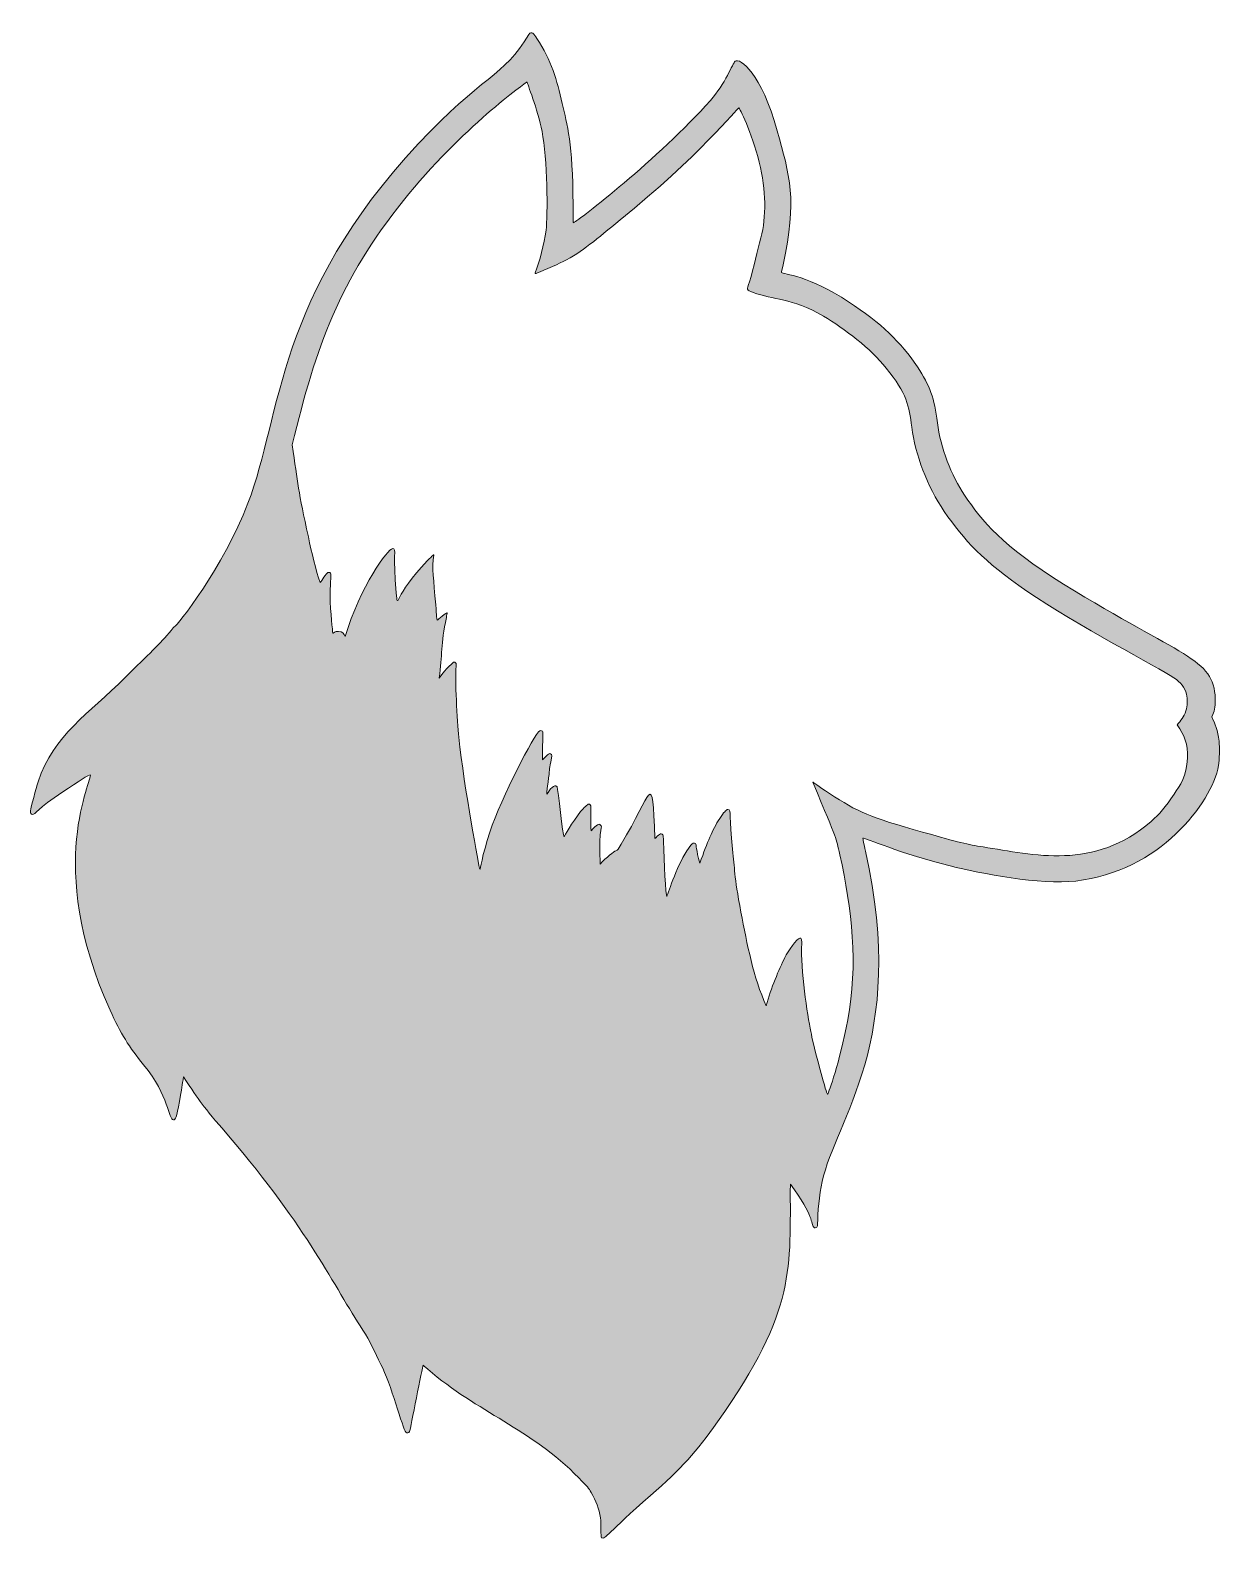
# Model space of a CAD drawing. Header units: inches. Extents: x -84 to 32, y 25 to 36.
# Drawn here: x -19.9 to -10.96, y 24.66 to 36.01 of the extents above; entities that cross this region are included whole.
import ezdxf

# ---------------------------------------------------------------- set-up
doc = ezdxf.new("R2010")
doc.units = ezdxf.units.IN
doc.header["$MEASUREMENT"] = 0
doc.layers.add('Wolf', color=7, linetype='Continuous', lineweight=0)

msp = doc.modelspace()

# ---------------------------------------------------------------- hatches: boundary and pattern name
at = {"layer": 'Wolf', "true_color": 0xc2c2c4, "transparency": 33554687}
h = msp.add_hatch(color=9, dxfattribs=at)
h.dxf.hatch_style = 2
edge = h.paths.add_edge_path()
edge.add_spline(control_points=[(-11.2, 30.539), (-11.206, 30.406), (-11.258, 30.333), (-11.301, 30.268), (-11.366, 30.17), (-11.409, 30.12), (-11.473, 30.064), (-11.906, 29.692), (-12.356, 29.814), (-12.737, 29.872), (-12.854, 29.89), (-12.913, 29.905), (-13.191, 29.984), (-13.59, 30.097), (-13.677, 30.133), (-13.892, 30.275), (-13.977, 30.332), (-14.018, 30.363), (-14.015, 30.358), (-13.822, 29.892), (-13.845, 29.954), (-13.813, 29.813), (-13.723, 29.409), (-13.674, 28.984), (-13.754, 28.573), (-13.817, 28.241), (-13.895, 28.033), (-13.904, 28.014), (-13.907, 28.008), (-13.912, 28.023), (-13.938, 28.115), (-14.007, 28.356), (-14.015, 28.41), (-14.027, 28.464), (-14.049, 28.556), (-14.104, 28.901), (-14.1, 29.104), (-14.099, 29.189), (-14.099, 29.187), (-14.114, 29.187), (-14.135, 29.187), (-14.203, 29.086), (-14.226, 29.041), (-14.271, 28.954), (-14.33, 28.808), (-14.367, 28.679), (-14.462, 28.888), (-14.51, 29.141), (-14.556, 29.382), (-14.61, 29.667), (-14.602, 29.705), (-14.619, 29.855), (-14.648, 30.097), (-14.625, 30.154), (-14.655, 30.154), (-14.666, 30.154), (-14.686, 30.132), (-14.716, 30.086), (-14.774, 29.997), (-14.805, 29.915), (-14.865, 29.75), (-14.895, 29.855), (-14.889, 29.887), (-14.899, 29.897), (-14.913, 29.91), (-14.928, 29.898), (-14.964, 29.842), (-15.042, 29.723), (-15.112, 29.499), (-15.113, 29.499), (-15.12, 29.506), (-15.136, 29.765), (-15.138, 29.912), (-15.139, 29.946), (-15.14, 29.957), (-15.144, 29.963), (-15.158, 29.984), (-15.177, 29.96), (-15.203, 29.935), (-15.223, 30.48), (-15.225, 30.276), (-15.456, 29.893), (-15.48, 29.853), (-15.482, 29.85), (-15.497, 29.844), (-15.509, 29.838), (-15.568, 29.795), (-15.615, 29.744), (-15.627, 30.044), (-15.59, 30.015), (-15.612, 30.037), (-15.627, 30.052), (-15.636, 30.04), (-15.681, 29.994), (-15.69, 30.045), (-15.677, 30.181), (-15.689, 30.19), (-15.692, 30.193), (-15.698, 30.195), (-15.701, 30.195), (-15.708, 30.195), (-15.738, 30.166), (-15.761, 30.138), (-15.827, 30.058), (-15.882, 29.949), (-15.886, 29.949), (-15.895, 29.949), (-15.931, 30.312), (-15.938, 30.323), (-15.959, 30.354), (-15.993, 30.3), (-16.015, 30.269), (-16.015, 30.291), (-16.01, 30.323), (-16.006, 30.358), (-15.991, 30.462), (-16, 30.445), (-15.985, 30.511), (-15.974, 30.56), (-15.974, 30.566), (-15.987, 30.572), (-16.001, 30.58), (-16.015, 30.561), (-16.047, 30.527), (-16.047, 30.535), (-16.046, 30.729), (-16.046, 30.737), (-16.047, 30.745), (-16.06, 30.75), (-16.068, 30.746), (-16.111, 30.722), (-16.356, 30.243), (-16.443, 29.984), (-16.503, 29.804), (-16.515, 29.697), (-16.519, 29.704), (-16.522, 29.71), (-16.637, 30.315), (-16.676, 30.697), (-16.688, 30.818), (-16.707, 31.141), (-16.697, 31.228), (-16.695, 31.247), (-16.695, 31.25), (-16.701, 31.255), (-16.705, 31.259), (-16.71, 31.262), (-16.713, 31.262), (-16.716, 31.262), (-16.769, 31.22), (-16.824, 31.141), (-16.799, 31.319), (-16.814, 31.39), (-16.77, 31.598), (-16.767, 31.614), (-16.764, 31.628), (-16.764, 31.63), (-16.764, 31.645), (-16.836, 31.574), (-16.839, 31.578), (-16.842, 31.58), (-16.844, 31.605), (-16.85, 31.693), (-16.865, 31.886), (-16.881, 31.967), (-16.863, 32.066), (-16.862, 32.074), (-16.87, 32.067), (-16.914, 32.022), (-17.165, 31.765), (-17.133, 31.641), (-17.147, 31.783), (-17.175, 32.069), (-17.142, 32.115), (-17.173, 32.115), (-17.209, 32.115), (-17.419, 31.831), (-17.53, 31.453), (-17.541, 31.477), (-17.548, 31.493), (-17.581, 31.493), (-17.597, 31.493), (-17.602, 31.492), (-17.612, 31.484), (-17.618, 31.479), (-17.624, 31.477), (-17.624, 31.478), (-17.624, 31.501), (-17.643, 31.624), (-17.643, 31.768), (-17.643, 31.886), (-17.635, 31.916), (-17.638, 31.926), (-17.64, 31.934), (-17.652, 31.938), (-17.66, 31.935), (-17.671, 31.929), (-17.709, 31.874), (-17.719, 31.859), (-17.752, 31.953), (-17.782, 32.087), (-17.807, 32.203), (-17.883, 32.546), (-17.887, 32.604), (-17.928, 32.896), (-17.747, 33.643), (-17.575, 34.13), (-17.093, 34.731), (-16.655, 35.277), (-16.167, 35.624), (-16.165, 35.621), (-16.162, 35.618), (-16.085, 35.417), (-16.051, 35.25), (-16.012, 35.055), (-16.006, 34.614), (-16.021, 34.509), (-16.036, 34.399), (-16.067, 34.276), (-16.102, 34.188), (-16.104, 34.183), (-16.103, 34.182), (-16.095, 34.184), (-16.083, 34.186), (-15.938, 34.25), (-15.893, 34.272), (-15.749, 34.344), (-15.641, 34.443), (-15.464, 34.586), (-14.877, 35.061), (-14.581, 35.426), (-14.573, 35.429), (-14.567, 35.431), (-14.476, 35.249), (-14.419, 35.019), (-14.366, 34.807), (-14.366, 34.608), (-14.406, 34.452), (-14.432, 34.354), (-14.458, 34.229), (-14.493, 34.12), (-14.514, 34.057), (-14.517, 34.06), (-14.465, 34.04), (-14.31, 33.981), (-14.183, 34.006), (-13.937, 33.862), (-13.777, 33.767), (-13.582, 33.619), (-13.464, 33.471), (-13.309, 33.278), (-13.293, 33.19), (-13.272, 33.027), (-13.246, 32.824), (-13.156, 32.58), (-13.029, 32.395), (-12.878, 32.177), (-12.737, 32.022), (-12.408, 31.796), (-12.035, 31.541), (-11.418, 31.22), (-11.302, 31.143), (-11.252, 31.11), (-11.222, 31.071), (-11.208, 31.021), (-11.198, 30.985), (-11.2, 30.931), (-11.213, 30.895), (-11.228, 30.849), (-11.252, 30.821), (-11.277, 30.79), (-11.225, 30.711), (-11.195, 30.646), (-11.2, 30.539)], knot_values=[0, 0, 0, 0, 1, 1, 1, 2, 2, 2, 3, 3, 3, 4, 4, 4, 5, 5, 5, 6, 6, 6, 7, 7, 7, 8, 8, 8, 9, 9, 9, 10, 10, 10, 11, 11, 11, 12, 12, 12, 13, 13, 13, 14, 14, 14, 15, 15, 15, 16, 16, 16, 17, 17, 17, 18, 18, 18, 19, 19, 19, 20, 20, 20, 21, 21, 21, 22, 22, 22, 23, 23, 23, 24, 24, 24, 25, 25, 25, 26, 26, 26, 27, 27, 27, 28, 28, 28, 29, 29, 29, 30, 30, 30, 31, 31, 31, 32, 32, 32, 33, 33, 33, 34, 34, 34, 35, 35, 35, 36, 36, 36, 37, 37, 37, 38, 38, 38, 39, 39, 39, 40, 40, 40, 41, 41, 41, 42, 42, 42, 43, 43, 43, 44, 44, 44, 45, 45, 45, 46, 46, 46, 47, 47, 47, 48, 48, 48, 49, 49, 49, 50, 50, 50, 51, 51, 51, 52, 52, 52, 53, 53, 53, 54, 54, 54, 55, 55, 55, 56, 56, 56, 57, 57, 57, 58, 58, 58, 59, 59, 59, 60, 60, 60, 61, 61, 61, 62, 62, 62, 63, 63, 63, 64, 64, 64, 65, 65, 65, 66, 66, 66, 67, 67, 67, 68, 68, 68, 69, 69, 69, 70, 70, 70, 71, 71, 71, 72, 72, 72, 73, 73, 73, 74, 74, 74, 75, 75, 75, 76, 76, 76, 77, 77, 77, 78, 78, 78, 79, 79, 79, 80, 80, 80, 81, 81, 81, 82, 82, 82, 83, 83, 83, 84, 84, 84, 85, 85, 85, 86, 86, 86, 87, 87, 87, 88, 88, 88, 89, 89, 89, 90, 90, 90, 91, 91, 91, 91], degree=3, periodic=0)
edge = h.paths.add_edge_path()
edge.add_spline(control_points=[(-10.963, 30.667), (-10.972, 30.75), (-10.993, 30.798), (-11.018, 30.851), (-10.998, 30.896), (-10.99, 30.91), (-10.992, 30.987), (-11.001, 31.296), (-11.242, 31.296), (-12.131, 31.848), (-12.599, 32.139), (-12.743, 32.32), (-12.875, 32.516), (-12.976, 32.664), (-13.056, 32.872), (-13.08, 33.061), (-13.103, 33.247), (-13.136, 33.339), (-13.23, 33.481), (-13.354, 33.667), (-13.502, 33.808), (-13.748, 33.971), (-14.041, 34.167), (-14.238, 34.178), (-14.252, 34.191), (-14.252, 34.191), (-14.247, 34.217), (-14.24, 34.248), (-14.131, 34.736), (-14.191, 34.924), (-14.283, 35.255), (-14.402, 35.686), (-14.565, 35.808), (-14.6, 35.779), (-14.617, 35.765), (-14.677, 35.606), (-14.785, 35.484), (-15.176, 35.046), (-15.778, 34.579), (-15.814, 34.565), (-15.818, 34.564), (-15.818, 34.581), (-15.818, 34.701), (-15.819, 35.167), (-15.863, 35.299), (-15.899, 35.461), (-15.938, 35.637), (-15.982, 35.785), (-16.089, 35.95), (-16.11, 35.983), (-16.13, 36.012), (-16.15, 35.979), (-16.337, 35.664), (-16.504, 35.669), (-16.98, 35.159), (-18.05, 34.01), (-18.004, 33.133), (-18.261, 32.456), (-18.444, 31.974), (-18.798, 31.527), (-18.815, 31.526), (-18.817, 31.526), (-18.827, 31.514), (-18.839, 31.5), (-18.92, 31.398), (-19.008, 31.322), (-19.183, 31.146), (-19.46, 30.868), (-19.72, 30.718), (-19.838, 30.362), (-19.855, 30.312), (-19.891, 30.173), (-19.895, 30.144), (-19.898, 30.125), (-19.893, 30.116), (-19.881, 30.116), (-19.861, 30.116), (-19.845, 30.157), (-19.652, 30.287), (-19.537, 30.364), (-19.451, 30.418), (-19.447, 30.414), (-19.42, 30.387), (-19.796, 29.745), (-19.297, 28.645), (-19.218, 28.47), (-19.155, 28.367), (-19.045, 28.234), (-18.853, 28), (-18.859, 27.821), (-18.821, 27.821), (-18.805, 27.821), (-18.8, 27.838), (-18.776, 27.958), (-18.757, 28.055), (-18.755, 28.081), (-18.746, 28.144), (-18.615, 27.947), (-18.615, 27.942), (-18.407, 27.7), (-17.807, 26.999), (-17.614, 26.566), (-17.397, 26.241), (-17.343, 26.159), (-17.309, 26.072), (-17.262, 25.982), (-17.189, 25.844), (-17.098, 25.499), (-17.074, 25.472), (-17.065, 25.463), (-17.053, 25.466), (-17.047, 25.479), (-17.04, 25.493), (-16.95, 25.971), (-16.945, 25.976), (-16.945, 25.976), (-16.929, 25.964), (-16.91, 25.947), (-16.531, 25.618), (-16.143, 25.505), (-15.774, 25.129), (-15.706, 25.06), (-15.701, 25.053), (-15.682, 25.02), (-15.645, 24.955), (-15.624, 24.897), (-15.612, 24.829), (-15.604, 24.783), (-15.614, 24.686), (-15.603, 24.68), (-15.576, 24.664), (-15.561, 24.713), (-15.236, 24.997), (-15.002, 25.203), (-14.892, 25.323), (-14.732, 25.55), (-14.132, 26.399), (-14.189, 26.712), (-14.185, 27.337), (-14.002, 27.093), (-14.035, 27.045), (-14.009, 27.013), (-14.005, 27.007), (-13.99, 27.008), (-13.985, 27.014), (-13.972, 27.028), (-13.992, 27.128), (-13.945, 27.357), (-13.849, 27.819), (-13.299, 28.408), (-13.62, 29.84), (-13.632, 29.894), (-13.641, 29.938), (-13.64, 29.939), (-13.636, 29.943), (-13.343, 29.819), (-12.985, 29.73), (-12.752, 29.672), (-12.307, 29.586), (-12.04, 29.616), (-11.414, 29.687), (-11.019, 30.199), (-10.967, 30.484), (-10.96, 30.524), (-10.958, 30.624), (-10.963, 30.667)], knot_values=[0, 0, 0, 0, 1, 1, 1, 2, 2, 2, 3, 3, 3, 4, 4, 4, 5, 5, 5, 6, 6, 6, 7, 7, 7, 8, 8, 8, 9, 9, 9, 10, 10, 10, 11, 11, 11, 12, 12, 12, 13, 13, 13, 14, 14, 14, 15, 15, 15, 16, 16, 16, 17, 17, 17, 18, 18, 18, 19, 19, 19, 20, 20, 20, 21, 21, 21, 22, 22, 22, 23, 23, 23, 24, 24, 24, 25, 25, 25, 26, 26, 26, 27, 27, 27, 28, 28, 28, 29, 29, 29, 30, 30, 30, 31, 31, 31, 32, 32, 32, 33, 33, 33, 34, 34, 34, 35, 35, 35, 36, 36, 36, 37, 37, 37, 38, 38, 38, 39, 39, 39, 40, 40, 40, 41, 41, 41, 42, 42, 42, 43, 43, 43, 44, 44, 44, 45, 45, 45, 46, 46, 46, 47, 47, 47, 48, 48, 48, 49, 49, 49, 50, 50, 50, 51, 51, 51, 52, 52, 52, 53, 53, 53, 54, 54, 54, 55, 55, 55, 55], degree=3, periodic=0)

# ---------------------------------------------------------------- linework, layer by layer
at = {"layer": 'Wolf'}
for points, knots in [([(-10.963, 30.667), (-10.972, 30.75), (-10.993, 30.798), (-11.018, 30.851), (-10.998, 30.896), (-10.99, 30.91), (-10.992, 30.987), (-11.001, 31.296), (-11.242, 31.296), (-12.131, 31.848), (-12.599, 32.139), (-12.743, 32.32), (-12.875, 32.516), (-12.976, 32.664), (-13.056, 32.872), (-13.08, 33.061), (-13.103, 33.247), (-13.136, 33.339), (-13.23, 33.481), (-13.354, 33.667), (-13.502, 33.808), (-13.748, 33.971), (-14.041, 34.167), (-14.238, 34.178), (-14.252, 34.191), (-14.252, 34.191), (-14.247, 34.217), (-14.24, 34.248), (-14.131, 34.736), (-14.191, 34.924), (-14.283, 35.255), (-14.402, 35.686), (-14.565, 35.808), (-14.6, 35.779), (-14.617, 35.765), (-14.677, 35.606), (-14.785, 35.484), (-15.176, 35.046), (-15.778, 34.579), (-15.814, 34.565), (-15.818, 34.564), (-15.818, 34.581), (-15.818, 34.701), (-15.819, 35.167), (-15.863, 35.299), (-15.899, 35.461), (-15.938, 35.637), (-15.982, 35.785), (-16.089, 35.95), (-16.11, 35.983), (-16.13, 36.012), (-16.15, 35.979), (-16.337, 35.664), (-16.504, 35.669), (-16.98, 35.159), (-18.05, 34.01), (-18.004, 33.133), (-18.261, 32.456), (-18.444, 31.974), (-18.798, 31.527), (-18.815, 31.526), (-18.817, 31.526), (-18.827, 31.514), (-18.839, 31.5), (-18.92, 31.398), (-19.008, 31.322), (-19.183, 31.146), (-19.46, 30.868), (-19.72, 30.718), (-19.838, 30.362), (-19.855, 30.312), (-19.891, 30.173), (-19.895, 30.144), (-19.898, 30.125), (-19.893, 30.116), (-19.881, 30.116), (-19.861, 30.116), (-19.845, 30.157), (-19.652, 30.287), (-19.537, 30.364), (-19.451, 30.418), (-19.447, 30.414), (-19.42, 30.387), (-19.796, 29.745), (-19.297, 28.645), (-19.218, 28.47), (-19.155, 28.367), (-19.045, 28.234), (-18.853, 28), (-18.859, 27.821), (-18.821, 27.821), (-18.805, 27.821), (-18.8, 27.838), (-18.776, 27.958), (-18.757, 28.055), (-18.755, 28.081), (-18.746, 28.144), (-18.615, 27.947), (-18.615, 27.942), (-18.407, 27.7), (-17.807, 26.999), (-17.614, 26.566), (-17.397, 26.241), (-17.343, 26.159), (-17.309, 26.072), (-17.262, 25.982), (-17.189, 25.844), (-17.098, 25.499), (-17.074, 25.472), (-17.065, 25.463), (-17.053, 25.466), (-17.047, 25.479), (-17.04, 25.493), (-16.95, 25.971), (-16.945, 25.976), (-16.945, 25.976), (-16.929, 25.964), (-16.91, 25.947), (-16.531, 25.618), (-16.143, 25.505), (-15.774, 25.129), (-15.706, 25.06), (-15.701, 25.053), (-15.682, 25.02), (-15.645, 24.955), (-15.624, 24.897), (-15.612, 24.829), (-15.604, 24.783), (-15.614, 24.686), (-15.603, 24.68), (-15.576, 24.664), (-15.561, 24.713), (-15.236, 24.997), (-15.002, 25.203), (-14.892, 25.323), (-14.732, 25.55), (-14.132, 26.399), (-14.189, 26.712), (-14.185, 27.337), (-14.002, 27.093), (-14.035, 27.045), (-14.009, 27.013), (-14.005, 27.007), (-13.99, 27.008), (-13.985, 27.014), (-13.972, 27.028), (-13.992, 27.128), (-13.945, 27.357), (-13.849, 27.819), (-13.299, 28.408), (-13.62, 29.84), (-13.632, 29.894), (-13.641, 29.938), (-13.64, 29.939), (-13.636, 29.943), (-13.343, 29.819), (-12.985, 29.73), (-12.752, 29.672), (-12.307, 29.586), (-12.04, 29.616), (-11.414, 29.687), (-11.019, 30.199), (-10.967, 30.484), (-10.96, 30.524), (-10.958, 30.624), (-10.963, 30.667)], [0, 0, 0, 0, 1, 1, 1, 2, 2, 2, 3, 3, 3, 4, 4, 4, 5, 5, 5, 6, 6, 6, 7, 7, 7, 8, 8, 8, 9, 9, 9, 10, 10, 10, 11, 11, 11, 12, 12, 12, 13, 13, 13, 14, 14, 14, 15, 15, 15, 16, 16, 16, 17, 17, 17, 18, 18, 18, 19, 19, 19, 20, 20, 20, 21, 21, 21, 22, 22, 22, 23, 23, 23, 24, 24, 24, 25, 25, 25, 26, 26, 26, 27, 27, 27, 28, 28, 28, 29, 29, 29, 30, 30, 30, 31, 31, 31, 32, 32, 32, 33, 33, 33, 34, 34, 34, 35, 35, 35, 36, 36, 36, 37, 37, 37, 38, 38, 38, 39, 39, 39, 40, 40, 40, 41, 41, 41, 42, 42, 42, 43, 43, 43, 44, 44, 44, 45, 45, 45, 46, 46, 46, 47, 47, 47, 48, 48, 48, 49, 49, 49, 50, 50, 50, 51, 51, 51, 52, 52, 52, 53, 53, 53, 54, 54, 54, 55, 55, 55, 55]), ([(-11.2, 30.539), (-11.206, 30.406), (-11.258, 30.333), (-11.301, 30.268), (-11.366, 30.17), (-11.409, 30.12), (-11.473, 30.064), (-11.906, 29.692), (-12.356, 29.814), (-12.737, 29.872), (-12.854, 29.89), (-12.913, 29.905), (-13.191, 29.984), (-13.59, 30.097), (-13.677, 30.133), (-13.892, 30.275), (-13.977, 30.332), (-14.018, 30.363), (-14.015, 30.358), (-13.822, 29.892), (-13.845, 29.954), (-13.813, 29.813), (-13.723, 29.409), (-13.674, 28.984), (-13.754, 28.573), (-13.817, 28.241), (-13.895, 28.033), (-13.904, 28.014), (-13.907, 28.008), (-13.912, 28.023), (-13.938, 28.115), (-14.007, 28.356), (-14.015, 28.41), (-14.027, 28.464), (-14.049, 28.556), (-14.104, 28.901), (-14.1, 29.104), (-14.099, 29.189), (-14.099, 29.187), (-14.114, 29.187), (-14.135, 29.187), (-14.203, 29.086), (-14.226, 29.041), (-14.271, 28.954), (-14.33, 28.808), (-14.367, 28.679), (-14.462, 28.888), (-14.51, 29.141), (-14.556, 29.382), (-14.61, 29.667), (-14.602, 29.705), (-14.619, 29.855), (-14.648, 30.097), (-14.625, 30.154), (-14.655, 30.154), (-14.666, 30.154), (-14.686, 30.132), (-14.716, 30.086), (-14.774, 29.997), (-14.805, 29.915), (-14.865, 29.75), (-14.895, 29.855), (-14.889, 29.887), (-14.899, 29.897), (-14.913, 29.91), (-14.928, 29.898), (-14.964, 29.842), (-15.042, 29.723), (-15.112, 29.499), (-15.113, 29.499), (-15.12, 29.506), (-15.136, 29.765), (-15.138, 29.912), (-15.139, 29.946), (-15.14, 29.957), (-15.144, 29.963), (-15.158, 29.984), (-15.177, 29.96), (-15.203, 29.935), (-15.223, 30.48), (-15.225, 30.276), (-15.456, 29.893), (-15.48, 29.853), (-15.482, 29.85), (-15.497, 29.844), (-15.509, 29.838), (-15.568, 29.795), (-15.615, 29.744), (-15.627, 30.044), (-15.59, 30.015), (-15.612, 30.037), (-15.627, 30.052), (-15.636, 30.04), (-15.681, 29.994), (-15.69, 30.045), (-15.677, 30.181), (-15.689, 30.19), (-15.692, 30.193), (-15.698, 30.195), (-15.701, 30.195), (-15.708, 30.195), (-15.738, 30.166), (-15.761, 30.138), (-15.827, 30.058), (-15.882, 29.949), (-15.886, 29.949), (-15.895, 29.949), (-15.931, 30.312), (-15.938, 30.323), (-15.959, 30.354), (-15.993, 30.3), (-16.015, 30.269), (-16.015, 30.291), (-16.01, 30.323), (-16.006, 30.358), (-15.991, 30.462), (-16, 30.445), (-15.985, 30.511), (-15.974, 30.56), (-15.974, 30.566), (-15.987, 30.572), (-16.001, 30.58), (-16.015, 30.561), (-16.047, 30.527), (-16.047, 30.535), (-16.046, 30.729), (-16.046, 30.737), (-16.047, 30.745), (-16.06, 30.75), (-16.068, 30.746), (-16.111, 30.722), (-16.356, 30.243), (-16.443, 29.984), (-16.503, 29.804), (-16.515, 29.697), (-16.519, 29.704), (-16.522, 29.71), (-16.637, 30.315), (-16.676, 30.697), (-16.688, 30.818), (-16.707, 31.141), (-16.697, 31.228), (-16.695, 31.247), (-16.695, 31.25), (-16.701, 31.255), (-16.705, 31.259), (-16.71, 31.262), (-16.713, 31.262), (-16.716, 31.262), (-16.769, 31.22), (-16.824, 31.141), (-16.799, 31.319), (-16.814, 31.39), (-16.77, 31.598), (-16.767, 31.614), (-16.764, 31.628), (-16.764, 31.63), (-16.764, 31.645), (-16.836, 31.574), (-16.839, 31.578), (-16.842, 31.58), (-16.844, 31.605), (-16.85, 31.693), (-16.865, 31.886), (-16.881, 31.967), (-16.863, 32.066), (-16.862, 32.074), (-16.87, 32.067), (-16.914, 32.022), (-17.165, 31.765), (-17.133, 31.641), (-17.147, 31.783), (-17.175, 32.069), (-17.142, 32.115), (-17.173, 32.115), (-17.209, 32.115), (-17.419, 31.831), (-17.53, 31.453), (-17.541, 31.477), (-17.548, 31.493), (-17.581, 31.493), (-17.597, 31.493), (-17.602, 31.492), (-17.612, 31.484), (-17.618, 31.479), (-17.624, 31.477), (-17.624, 31.478), (-17.624, 31.501), (-17.643, 31.624), (-17.643, 31.768), (-17.643, 31.886), (-17.635, 31.916), (-17.638, 31.926), (-17.64, 31.934), (-17.652, 31.938), (-17.66, 31.935), (-17.671, 31.929), (-17.709, 31.874), (-17.719, 31.859), (-17.752, 31.953), (-17.782, 32.087), (-17.807, 32.203), (-17.883, 32.546), (-17.887, 32.604), (-17.928, 32.896), (-17.747, 33.643), (-17.575, 34.13), (-17.093, 34.731), (-16.655, 35.277), (-16.167, 35.624), (-16.165, 35.621), (-16.162, 35.618), (-16.085, 35.417), (-16.051, 35.25), (-16.012, 35.055), (-16.006, 34.614), (-16.021, 34.509), (-16.036, 34.399), (-16.067, 34.276), (-16.102, 34.188), (-16.104, 34.183), (-16.103, 34.182), (-16.095, 34.184), (-16.083, 34.186), (-15.938, 34.25), (-15.893, 34.272), (-15.749, 34.344), (-15.641, 34.443), (-15.464, 34.586), (-14.877, 35.061), (-14.581, 35.426), (-14.573, 35.429), (-14.567, 35.431), (-14.476, 35.249), (-14.419, 35.019), (-14.366, 34.807), (-14.366, 34.608), (-14.406, 34.452), (-14.432, 34.354), (-14.458, 34.229), (-14.493, 34.12), (-14.514, 34.057), (-14.517, 34.06), (-14.465, 34.04), (-14.31, 33.981), (-14.183, 34.006), (-13.937, 33.862), (-13.777, 33.767), (-13.582, 33.619), (-13.464, 33.471), (-13.309, 33.278), (-13.293, 33.19), (-13.272, 33.027), (-13.246, 32.824), (-13.156, 32.58), (-13.029, 32.395), (-12.878, 32.177), (-12.737, 32.022), (-12.408, 31.796), (-12.035, 31.541), (-11.418, 31.22), (-11.302, 31.143), (-11.252, 31.11), (-11.222, 31.071), (-11.208, 31.021), (-11.198, 30.985), (-11.2, 30.931), (-11.213, 30.895), (-11.228, 30.849), (-11.252, 30.821), (-11.277, 30.79), (-11.225, 30.711), (-11.195, 30.646), (-11.2, 30.539)], [0, 0, 0, 0, 1, 1, 1, 2, 2, 2, 3, 3, 3, 4, 4, 4, 5, 5, 5, 6, 6, 6, 7, 7, 7, 8, 8, 8, 9, 9, 9, 10, 10, 10, 11, 11, 11, 12, 12, 12, 13, 13, 13, 14, 14, 14, 15, 15, 15, 16, 16, 16, 17, 17, 17, 18, 18, 18, 19, 19, 19, 20, 20, 20, 21, 21, 21, 22, 22, 22, 23, 23, 23, 24, 24, 24, 25, 25, 25, 26, 26, 26, 27, 27, 27, 28, 28, 28, 29, 29, 29, 30, 30, 30, 31, 31, 31, 32, 32, 32, 33, 33, 33, 34, 34, 34, 35, 35, 35, 36, 36, 36, 37, 37, 37, 38, 38, 38, 39, 39, 39, 40, 40, 40, 41, 41, 41, 42, 42, 42, 43, 43, 43, 44, 44, 44, 45, 45, 45, 46, 46, 46, 47, 47, 47, 48, 48, 48, 49, 49, 49, 50, 50, 50, 51, 51, 51, 52, 52, 52, 53, 53, 53, 54, 54, 54, 55, 55, 55, 56, 56, 56, 57, 57, 57, 58, 58, 58, 59, 59, 59, 60, 60, 60, 61, 61, 61, 62, 62, 62, 63, 63, 63, 64, 64, 64, 65, 65, 65, 66, 66, 66, 67, 67, 67, 68, 68, 68, 69, 69, 69, 70, 70, 70, 71, 71, 71, 72, 72, 72, 73, 73, 73, 74, 74, 74, 75, 75, 75, 76, 76, 76, 77, 77, 77, 78, 78, 78, 79, 79, 79, 80, 80, 80, 81, 81, 81, 82, 82, 82, 83, 83, 83, 84, 84, 84, 85, 85, 85, 86, 86, 86, 87, 87, 87, 88, 88, 88, 89, 89, 89, 90, 90, 90, 91, 91, 91, 91])]:
    msp.add_open_spline(points, degree=3, knots=knots, dxfattribs=at)

doc.saveas('drawing.dxf')
